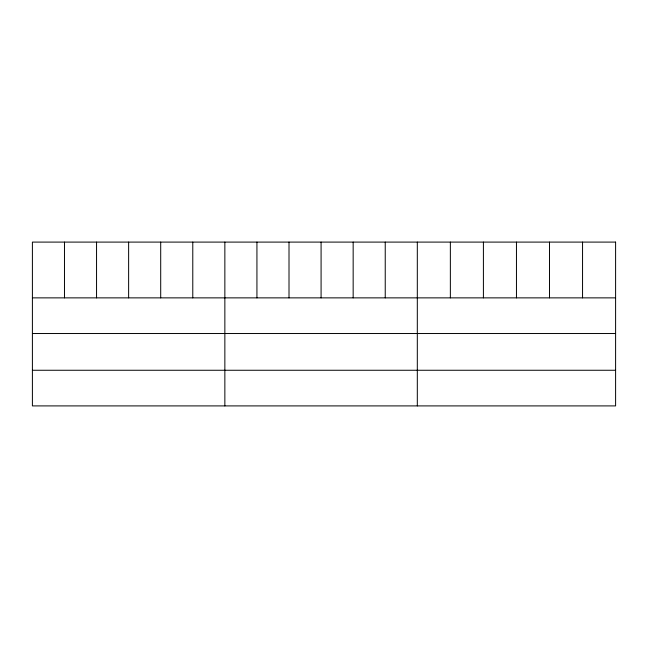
<?xml version="1.0" encoding="UTF-8"?>
<svg xmlns="http://www.w3.org/2000/svg" width="648" height="648" viewBox="0 0 648 648"><rect width="100%" height="100%" fill="white"/><g stroke="black" fill="none" stroke-linecap="round" stroke-linejoin="round"><path stroke-width="0.97" d="M32.4 297.869L615.6 297.869M32.4 333.526L615.6 333.526M32.4 370.259L615.6 370.259M582.552 242.093L582.552 297.869M549.504 242.093L549.504 297.869M516.456 242.093L516.456 297.869M483.408 242.093L483.408 297.869M450.36 242.093L450.36 297.869M417.312 242.093L417.312 405.907M385.236 242.093L385.236 297.869M353.16 242.093L353.16 297.869M321.084 242.093L321.084 297.869M289.008 242.093L289.008 297.869M256.932 242.093L256.932 297.869M224.856 242.093L224.856 405.907M192.78 242.093L192.78 297.869M160.704 242.093L160.704 297.869M128.628 242.093L128.628 297.869M96.552 242.093L96.552 297.869M64.476 242.093L64.476 297.869M615.6 242.093L32.4 242.093L32.4 405.907L615.6 405.907L615.6 242.093"/></g></svg>
